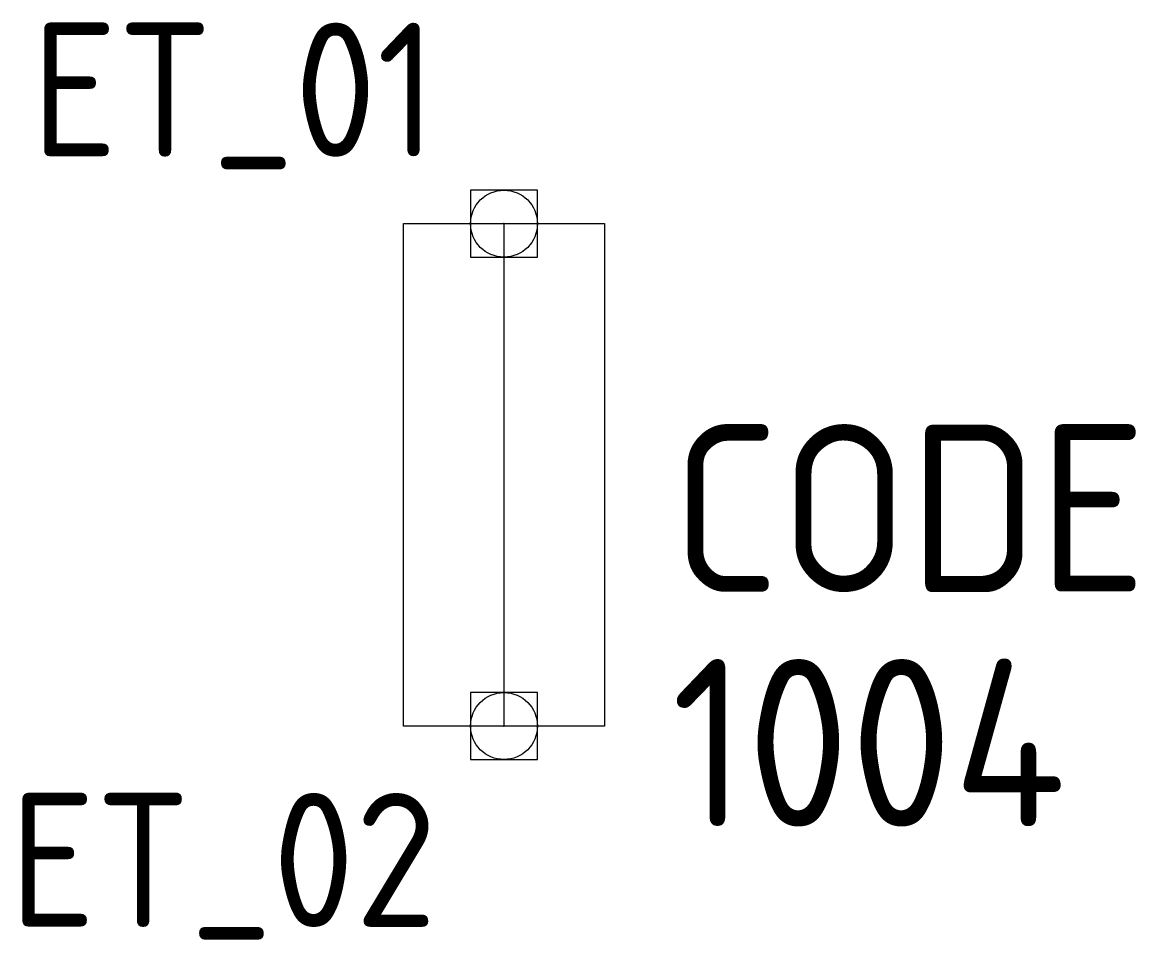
# Model space of a CAD drawing. Extents: x -7.2 to 9.4, y -6.9 to 6.8.
import ezdxf
from ezdxf.enums import TextEntityAlignment as Align

# ---------------------------------------------------------------- set-up
doc = ezdxf.new("R2010")
doc.units = 0
doc.header["$LTSCALE"] = 10
doc.header["$MEASUREMENT"] = 0
doc.header["$PDMODE"] = 96
doc.header["$PDSIZE"] = 1
doc.layers.get('0').update_dxf_attribs({"linetype": 'CONTINUOUS'})
for name, color, linetype in [('250', 6, 'CONTINUOUS'), ('C', 7, 'CONTINUOUS'), ('TKST2', 1, 'CONTINUOUS'), ('TKST3', 3, 'CONTINUOUS')]:
    doc.layers.add(name, color=color, linetype=linetype)
doc.styles.get("Standard").update_dxf_attribs({"font": 'iso8.shx'})

msp = doc.modelspace()

# ---------------------------------------------------------------- linework, layer by layer
for points in [[(-1.5, 3.75), (1.5, 3.75), (1.5, -3.75), (-1.5, -3.75), (-1.5, 3.75)], [(0, 3.75), (0, -3.75)]]:
    msp.add_lwpolyline(points)
at = {"layer": 'C', "color": 1}
msp.add_point((0, 3.75), dxfattribs=at)
at = {"layer": 'C', "color": 2}
msp.add_point((0, -3.75), dxfattribs=at)

# ---------------------------------------------------------------- texts
at = {"layer": '250'}
msp.add_attdef('1004', (2.5, -5.25), 'mat', height=2.5, dxfattribs=at)
at = {"layer": 'TKST2'}
msp.add_attdef('ET_01', text='', height=2, dxfattribs=at).set_placement((-1, 4.75), align=Align.RIGHT)
msp.add_attdef('ET_02', text='', height=2, dxfattribs=at).set_placement((-0.999, -4.75), align=Align.TOP_RIGHT)
at = {"layer": 'TKST3'}
msp.add_attdef('CODE', (2.5, -1.75), '-F', height=2.5, dxfattribs=at)

doc.saveas('drawing.dxf')
